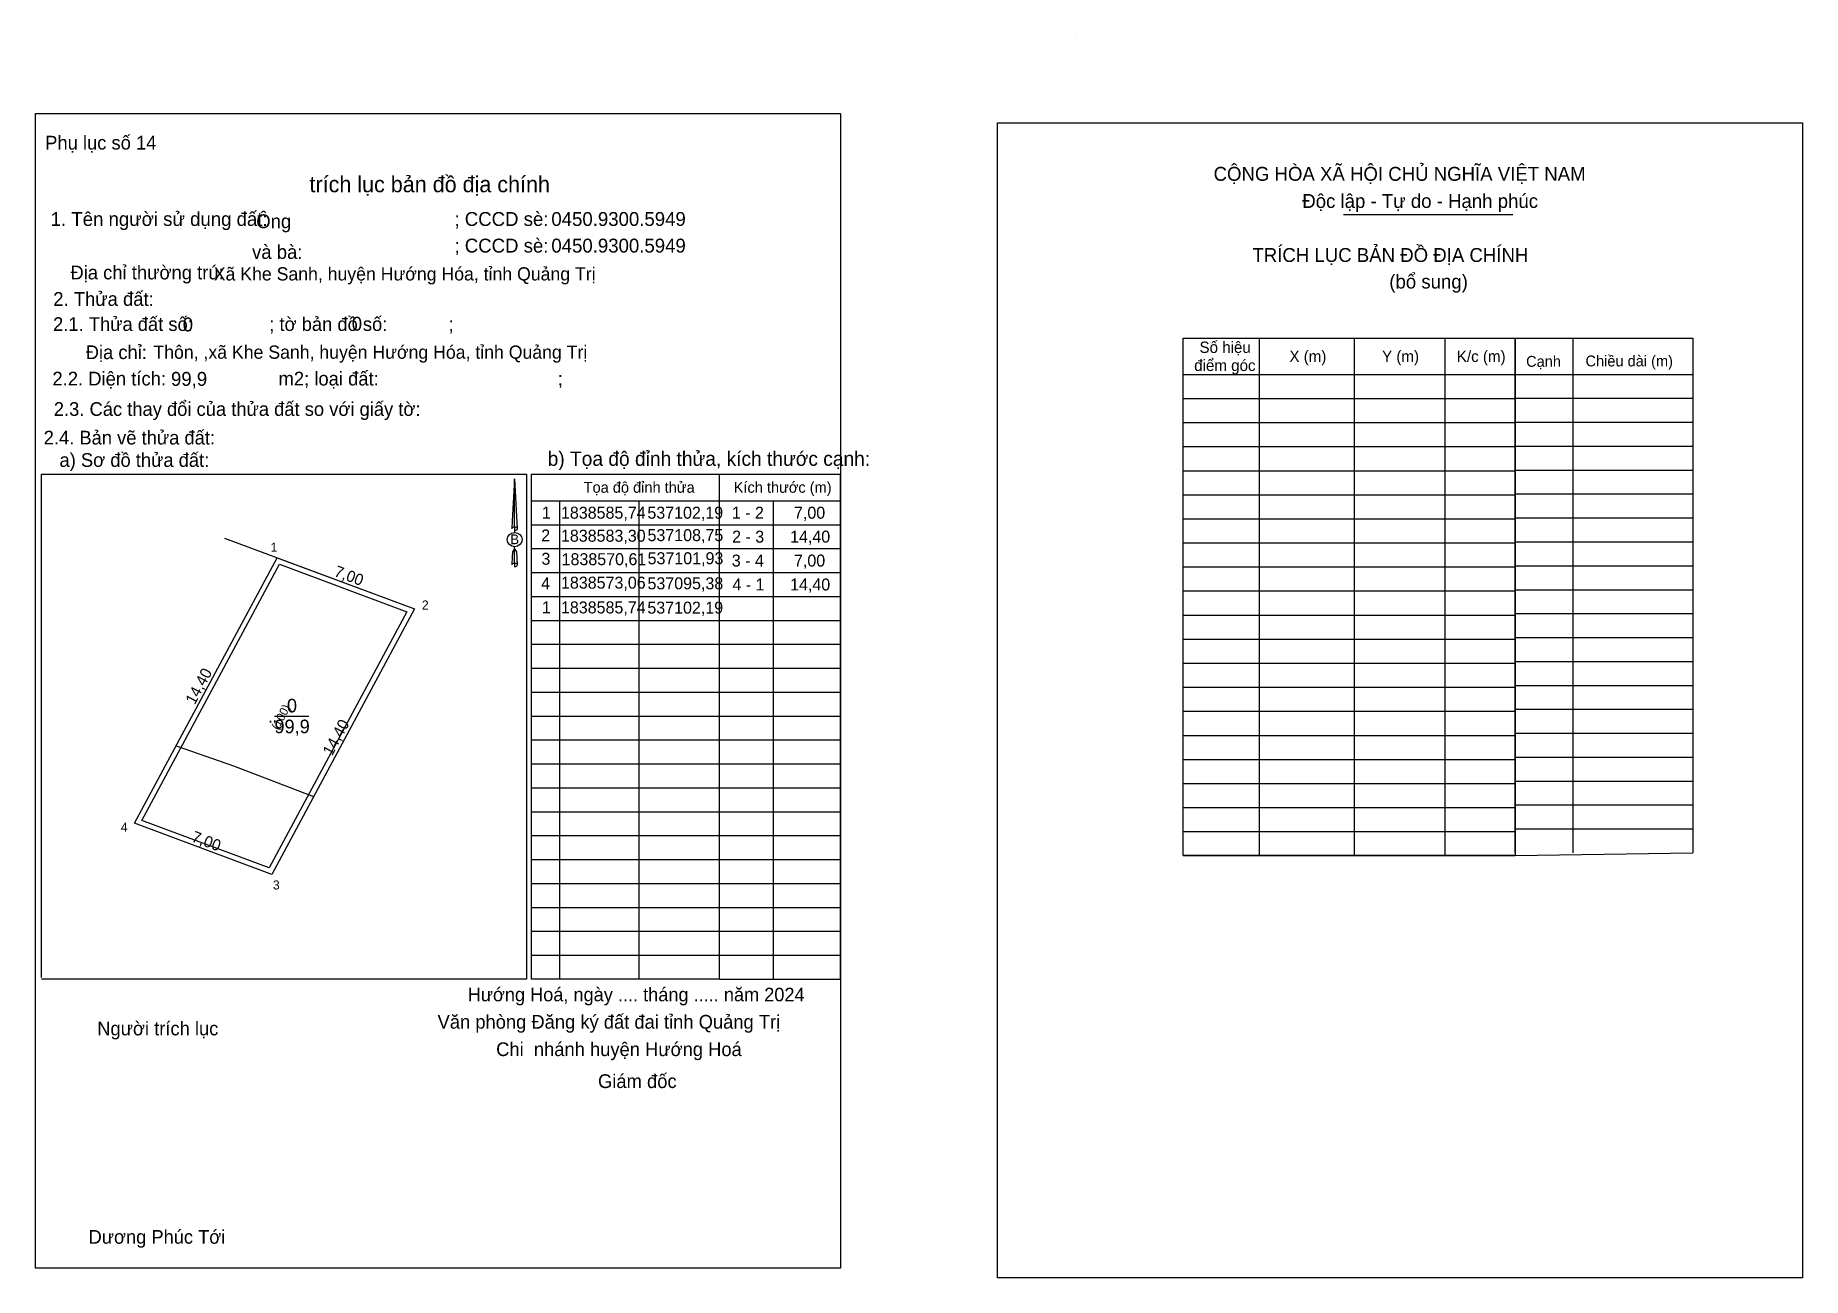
# Model space of a CAD drawing. Extents: x 537090.6 to 537175.1, y 1838551.3 to 1838610.7.
import ezdxf

# ---------------------------------------------------------------- set-up
doc = ezdxf.new("R2010")
doc.units = 0
for name, color, linetype in [('Level 1', 7, 'Continuous'), ('Level 10', 7, 'Continuous'), ('Level 13', 7, 'Continuous'), ('Level 3', 7, 'Continuous'), ('Level 40', 7, 'Continuous'), ('Level 42', 7, 'Continuous'), ('Level 49', 7, 'Continuous'), ('Level 52', 7, 'Continuous'), ('Level 53', 7, 'Continuous'), ('Level 59', 7, 'Continuous'), ('Level 6', 7, 'Continuous'), ('Level 63', 7, 'Continuous'), ('Level 9', 7, 'Continuous')]:
    doc.layers.add(name, color=color, linetype=linetype)

msp = doc.modelspace()

# ---------------------------------------------------------------- linework, layer by layer
at = {"layer": 'Level 1'}
for p, q in [((537140.385, 1838610.712), (537140.385, 1838610.712)), ((537153.146, 1838602.154), (537161.235, 1838602.154)), ((537164.104, 1838596.237), (537164.104, 1838571.641)), ((537161.36, 1838594.507), (537169.84, 1838594.507)), ((537161.36, 1838593.364), (537169.84, 1838593.364)), ((537161.36, 1838592.22), (537169.84, 1838592.22)), ((537161.36, 1838591.077), (537169.84, 1838591.077)), ((537123.335, 1838565.602), (537123.335, 1838589.745)), ((537123.335, 1838589.745), (537129.097, 1838589.745)), ((537129.097, 1838589.745), (537129.097, 1838565.602)), ((537161.36, 1838589.934), (537169.84, 1838589.934)), ((537161.36, 1838588.791), (537169.84, 1838588.791)), ((537114.361, 1838588.468), (537129.097, 1838588.468)), ((537125.896, 1838588.468), (537125.896, 1838565.602)), ((537114.331, 1838587.325), (537129.097, 1838587.325)), ((537161.36, 1838587.647), (537169.84, 1838587.647)), ((537114.331, 1838586.181), (537129.097, 1838586.181)), ((537161.36, 1838586.504), (537169.84, 1838586.504)), ((537161.36, 1838585.361), (537169.84, 1838585.361)), ((537114.331, 1838585.038), (537129.097, 1838585.038)), ((537114.331, 1838583.895), (537129.097, 1838583.895)), ((537161.36, 1838584.217), (537169.84, 1838584.217)), ((537161.36, 1838583.074), (537169.84, 1838583.074)), ((537114.331, 1838582.752), (537129.097, 1838582.752)), ((537161.36, 1838581.931), (537169.84, 1838581.931)), ((537114.331, 1838581.608), (537129.097, 1838581.608)), ((537114.331, 1838580.465), (537129.097, 1838580.465)), ((537161.36, 1838580.788), (537169.84, 1838580.788)), ((537161.36, 1838579.644), (537169.84, 1838579.644)), ((537114.331, 1838579.322), (537129.097, 1838579.322)), ((537114.331, 1838578.178), (537129.097, 1838578.178)), ((537161.36, 1838578.501), (537169.84, 1838578.501)), ((537114.331, 1838577.035), (537129.097, 1838577.035)), ((537161.36, 1838577.358), (537169.84, 1838577.358)), ((537161.36, 1838576.214), (537169.84, 1838576.214)), ((537114.331, 1838575.892), (537129.097, 1838575.892)), ((537114.331, 1838574.749), (537129.097, 1838574.749)), ((537161.36, 1838575.071), (537169.84, 1838575.071)), ((537114.331, 1838573.605), (537129.097, 1838573.605)), ((537161.36, 1838573.928), (537169.84, 1838573.928)), ((537161.36, 1838572.785), (537169.84, 1838572.785)), ((537114.331, 1838572.462), (537129.097, 1838572.462)), ((537114.331, 1838571.319), (537129.097, 1838571.319)), ((537161.36, 1838571.517), (537169.84, 1838571.641)), ((537114.331, 1838570.175), (537129.097, 1838570.175)), ((537114.331, 1838569.032), (537129.097, 1838569.032)), ((537114.331, 1838567.889), (537129.097, 1838567.889)), ((537114.331, 1838566.746), (537129.097, 1838566.746)), ((537123.335, 1838565.602), (537129.097, 1838565.602))]:
    msp.add_line(p, q, dxfattribs=at)
msp.add_lwpolyline([(537161.36, 1838571.641), (537161.36, 1838596.237), (537169.84, 1838596.237), (537169.84, 1838571.641)], dxfattribs=at)
at = {"layer": 'Level 10'}
msp.add_lwpolyline([(537095.377, 1838573.059), (537102.192, 1838585.744), (537108.75, 1838583.296), (537101.935, 1838570.611)], close=True, dxfattribs=at)
at = {"layer": 'Level 13'}
for points in [[(537090.638, 1838606.979), (537129.119, 1838606.979), (537129.119, 1838551.793), (537090.638, 1838551.793)], [(537136.609, 1838606.523), (537175.09, 1838606.523), (537175.09, 1838551.336), (537136.609, 1838551.336)]]:
    msp.add_lwpolyline(points, close=True, dxfattribs=at)
at = {"layer": 'Level 3'}
for p, q in [((537140.386, 1838610.712), (537140.386, 1838610.712)), ((537090.933, 1838589.745), (537114.115, 1838589.745)), ((537090.933, 1838565.689), (537090.933, 1838589.745)), ((537114.115, 1838589.745), (537114.115, 1838565.602)), ((537114.331, 1838589.745), (537114.331, 1838565.602)), ((537114.331, 1838589.745), (537123.335, 1838589.745)), ((537115.692, 1838588.468), (537115.692, 1838565.602)), ((537119.476, 1838588.468), (537119.476, 1838565.602)), ((537114.115, 1838565.602), (537090.933, 1838565.602)), ((537123.335, 1838565.602), (537114.331, 1838565.602))]:
    msp.add_line(p, q, dxfattribs=at)
at = {"layer": 'Level 40'}
for p, q in [((537113.54, 1838589.522), (537113.43, 1838587.508)), ((537113.54, 1838589.522), (537113.661, 1838587.134)), ((537113.54, 1838589.522), (537113.661, 1838587.134)), ((537113.54, 1838587.215), (537113.54, 1838589.522)), ((537113.54, 1838589.522), (537113.661, 1838587.134)), ((537113.43, 1838587.508), (537113.404, 1838587.134)), ((537113.54, 1838587.215), (537113.54, 1838587.127)), ((537113.54, 1838587.127), (537113.54, 1838587.058)), ((537113.54, 1838587.058), (537113.54, 1838586.966)), ((537113.54, 1838587.058), (537113.54, 1838586.966)), ((537113.54, 1838587.058), (537113.54, 1838586.966)), ((537113.661, 1838587.134), (537113.661, 1838587.134)), ((537113.54, 1838586.164), (537113.437, 1838586.028)), ((537113.54, 1838586.164), (537113.54, 1838586.27)), ((537113.54, 1838586.164), (537113.54, 1838586.27)), ((537113.54, 1838586.164), (537113.54, 1838586.27)), ((537113.54, 1838586.164), (537113.635, 1838586.028)), ((537113.54, 1838586.164), (537113.635, 1838586.028)), ((537113.54, 1838586.164), (537113.635, 1838586.028)), ((537113.54, 1838585.49), (537113.54, 1838586.164)), ((537113.43, 1838585.787), (537113.404, 1838585.41)), ((537113.437, 1838586.028), (537113.43, 1838585.787)), ((537113.54, 1838585.49), (537113.54, 1838585.395)), ((537113.54, 1838585.395), (537113.54, 1838585.329)), ((537113.635, 1838586.028), (537113.661, 1838585.41)), ((537113.635, 1838586.028), (537113.661, 1838585.41)), ((537113.635, 1838586.028), (537113.661, 1838585.41)), ((537113.661, 1838585.41), (537113.661, 1838585.41))]:
    msp.add_line(p, q, dxfattribs=at)
for centre, start_param, end_param in [((537113.54, 1838587.132), 1.570796, 3.074452), ((537113.54, 1838587.132), 0.067141, 1.570796), ((537113.54, 1838587.132), 4.712389, 6.283185), ((537113.54, 1838585.403), 2.491069, 3.074278), ((537113.54, 1838585.403), 1.570796, 2.491069), ((537113.54, 1838585.403), 0.067141, 1.570796), ((537113.54, 1838585.403), 4.712389, 6.283185)]:
    msp.add_ellipse(centre, major_axis=(0.13, 0), ratio=0.614131, start_param=start_param, end_param=end_param, dxfattribs=at)
msp.add_ellipse((537113.54, 1838586.61), major_axis=(0.355, 0), ratio=0.952727, dxfattribs=at)
at = {"layer": 'Level 53'}
for p, q in [((537090.637, 1838606.98), (537090.637, 1838606.98)), ((537129.117, 1838551.793), (537129.117, 1838551.793))]:
    msp.add_line(p, q, dxfattribs=at)
at = {"layer": 'Level 59'}
for points in [[(537099.675, 1838586.684), (537108.75, 1838583.296)], [(537097.36, 1838576.75), (537100.101, 1838575.806), (537103.934, 1838574.332)]]:
    msp.add_lwpolyline(points, dxfattribs=at)
msp.add_lwpolyline([(537102.309, 1838585.434), (537108.394, 1838583.162), (537101.818, 1838570.921), (537095.733, 1838573.193)], close=True, dxfattribs=at)
at = {"layer": 'Level 63'}
for p, q in [((537149.124, 1838596.237), (537149.124, 1838571.517)), ((537153.664, 1838596.237), (537153.664, 1838571.517)), ((537157.988, 1838596.237), (537157.988, 1838571.517)), ((537145.492, 1838594.507), (537161.36, 1838594.507)), ((537145.492, 1838593.357), (537161.36, 1838593.357)), ((537145.492, 1838592.207), (537161.36, 1838592.207)), ((537145.492, 1838591.057), (537161.36, 1838591.057)), ((537145.492, 1838589.906), (537161.36, 1838589.906)), ((537145.492, 1838588.756), (537161.36, 1838588.756)), ((537145.492, 1838587.606), (537161.36, 1838587.606)), ((537145.492, 1838586.456), (537161.36, 1838586.456)), ((537145.492, 1838585.306), (537161.36, 1838585.306)), ((537145.492, 1838584.156), (537161.36, 1838584.156)), ((537145.492, 1838583.005), (537161.36, 1838583.005)), ((537145.492, 1838581.855), (537161.36, 1838581.855)), ((537145.492, 1838580.705), (537161.36, 1838580.705)), ((537145.492, 1838579.555), (537161.36, 1838579.555)), ((537145.492, 1838578.405), (537161.36, 1838578.405)), ((537145.492, 1838577.255), (537161.36, 1838577.255)), ((537145.492, 1838576.104), (537161.36, 1838576.104)), ((537145.492, 1838574.954), (537161.36, 1838574.954)), ((537145.492, 1838573.804), (537161.36, 1838573.804)), ((537145.492, 1838572.66), (537161.36, 1838572.66)), ((537145.492, 1838571.517), (537161.36, 1838571.517))]:
    msp.add_line(p, q, dxfattribs=at)
msp.add_lwpolyline([(537145.492, 1838596.237), (537161.36, 1838596.237), (537161.36, 1838571.517), (537145.492, 1838571.517)], close=True, dxfattribs=at)
at = {"layer": 'Level 9'}
msp.add_line((537102.06, 1838578.18), (537103.699, 1838578.18), dxfattribs=at)

# ---------------------------------------------------------------- texts
at = {"layer": 'Level 1'}
for s, height, p in [('Phụ lục số 14', 0.65552, (537091.108, 1838605.254)), ('CỘNG HÒA XÃ HỘI CHỦ NGHĨA VIỆT NAM', 0.66466, (537146.94, 1838603.76)), ('Độc lập - Tự do - Hạnh phúc', 0.66466, (537151.179, 1838602.462)), ('1. Tên người sử dụng đất:', 0.66447, (537091.369, 1838601.602)), ('Ông', 0.6616, (537101.193, 1838601.496)), ('; CCCD sè:', 0.6645, (537110.664, 1838601.602)), ('0450.9300.5949 ', 0.66447, (537115.295, 1838601.602)), ('và bà:', 0.6616, (537100.992, 1838600.028)), ('; CCCD sè:', 0.6645, (537110.664, 1838600.33)), ('0450.9300.5949 ', 0.66447, (537115.295, 1838600.33)), ('TRÍCH LỤC BẢN ĐỒ ĐỊA CHÍNH', 0.66466, (537148.797, 1838599.881)), ('Địa chỉ thường trú:', 0.65781, (537092.312, 1838599.048)), ('(bổ sung)', 0.6647, (537155.337, 1838598.612)), ('2. Thửa đất:', 0.65922, (537091.492, 1838597.782)), ('2.1. Thửa đất số:               ; tờ bản đồ số:            ;', 0.65552, (537091.484, 1838596.583)), ('Địa chỉ:', 0.6555, (537093.044, 1838595.238)), ('Chiều dài (m)', 0.52063, (537164.714, 1838594.889)), ('2.2. Diện tích:                      m2; loại đất:                                   ;', 0.65781, (537091.453, 1838593.977)), ('Cạnh', 0.5206, (537161.875, 1838594.87)), ('2.3. Các thay đổi của thửa đất so với giấy tờ:', 0.65552, (537091.519, 1838592.525)), ('2.4. Bản vẽ thửa đất: ', 0.65552, (537091.035, 1838591.157)), ('a) Sơ đồ thửa đất: ', 0.65552, (537091.792, 1838590.088)), ('Tọa độ đỉnh thửa', 0.52063, (537116.839, 1838588.85)), ('Kích thước (m)', 0.52063, (537124.01, 1838588.85)), ('Hướng Hoá, ngày .... tháng ..... năm 2024', 0.64877, (537111.297, 1838564.544)), ('Người trích lục', 0.65552, (537093.594, 1838562.917)), ('Văn phòng Đăng ký đất đai tỉnh Quảng Trị', 0.65552, (537109.857, 1838563.237)), (' Chi  nhánh huyện Hướng Hoá', 0.65552, (537112.414, 1838561.926)), (' Giám đốc', 0.6566, (537117.28, 1838560.399)), ('Dương Phúc Tới', 0.65279, (537093.181, 1838552.959))]:
    msp.add_text(s, height=height, dxfattribs=at).set_placement(p)
at = {"layer": 'Level 10'}
msp.add_text('b) Tọa độ đỉnh thửa, kích thước cạnh:', height=0.68431, dxfattribs=at).set_placement((537115.12, 1838590.137))
at = {"layer": 'Level 13'}
for s, height, p in [('0', 0.649, (537102.657, 1838578.353)), ('.', 0.649, (537101.759, 1838577.856)), ('99,9', 0.6486, (537102.061, 1838577.358))]:
    msp.add_text(s, height=height, dxfattribs=at).set_placement(p)
at = {"layer": 'Level 40'}
msp.add_text('B', height=0.465, dxfattribs=at).set_placement((537113.338, 1838586.391))
at = {"layer": 'Level 42'}
msp.add_text(' trích lục bản đồ địa chính', height=0.76906, dxfattribs=at).set_placement((537103.451, 1838603.212))
at = {"layer": 'Level 49'}
for s, rotation, p in [('7,00', 339.52512, (537104.875, 1838584.881)), ('14,40', 61.75241, (537098.252, 1838578.684)), ('14,40', 61.75241, (537104.81, 1838576.236)), ('7,00', 339.52512, (537098.06, 1838572.196))]:
    msp.add_text(s, height=0.5405, rotation=rotation, dxfattribs=at).set_placement(p)
at = {"layer": 'Level 52'}
for s, height, p in [('1', 0.573, (537114.839, 1838587.61)), ('1838585,74', 0.5727, (537115.754, 1838587.61)), ('537102,19', 0.5727, (537119.883, 1838587.61)), ('1 - 2', 0.5727, (537123.918, 1838587.61)), ('7,00', 0.5727, (537126.89, 1838587.61)), ('2', 0.573, (537114.808, 1838586.524)), ('1838583,30', 0.5727, (537115.754, 1838586.51)), ('537108,75', 0.5727, (537119.89, 1838586.538)), ('2 - 3', 0.5727, (537123.932, 1838586.467)), ('14,40', 0.5727, (537126.703, 1838586.467)), ('3', 0.573, (537114.822, 1838585.409)), ('1838570,61', 0.5727, (537115.785, 1838585.389)), ('537101,93', 0.5727, (537119.894, 1838585.434)), ('3 - 4', 0.5727, (537123.917, 1838585.323)), ('7,00', 0.5727, (537126.89, 1838585.323)), ('4', 0.573, (537114.807, 1838584.234)), ('1838573,06', 0.5727, (537115.755, 1838584.267)), ('537095,38', 0.5727, (537119.889, 1838584.235)), ('4 - 1', 0.5727, (537123.949, 1838584.18)), ('14,40', 0.5727, (537126.703, 1838584.18)), ('1', 0.573, (537114.839, 1838583.083)), ('1838585,74', 0.5727, (537115.754, 1838583.084)), ('537102,19', 0.5727, (537119.883, 1838583.072))]:
    msp.add_text(s, height=height, dxfattribs=at).set_placement(p)
at = {"layer": 'Level 59'}
msp.add_text('(100)', height=0.4043, rotation=61.75241, dxfattribs=at).set_placement((537102.243, 1838577.48))
at = {"layer": 'Level 6'}
for s, height, p in [('Xã Khe Sanh, huyện Hướng Hóa, tỉnh Quảng Trị', 0.63124, (537099.163, 1838598.996)), ('0', 0.664, (537097.68, 1838596.562)), ('0', 0.664, (537105.756, 1838596.597)), ('Thôn, ,xã Khe Sanh, huyện Hướng Hóa, tỉnh Quảng Trị', 0.63124, (537096.279, 1838595.256)), ('99,9', 0.6645, (537097.118, 1838593.96)), ('.', 0.537, (537106.377, 1838592.546))]:
    msp.add_text(s, height=height, dxfattribs=at).set_placement(p)
at = {"layer": 'Level 63'}
for s, p in [('Số hiệu', (537146.268, 1838595.534)), ('X (m)', (537150.564, 1838595.102)), ('Y (m)', (537154.991, 1838595.102)), ('K/c (m)', (537158.565, 1838595.102)), ('điểm góc', (537146.013, 1838594.669))]:
    msp.add_text(s, height=0.5405, dxfattribs=at).set_placement(p)
at = {"layer": 'Level 9'}
for s, p in [('1', (537101.881, 1838586.034)), ('2', (537109.109, 1838583.27)), ('4', (537094.723, 1838572.653)), ('3', (537101.992, 1838569.889))]:
    msp.add_text(s, height=0.432, dxfattribs=at).set_placement(p)

doc.saveas('drawing.dxf')
